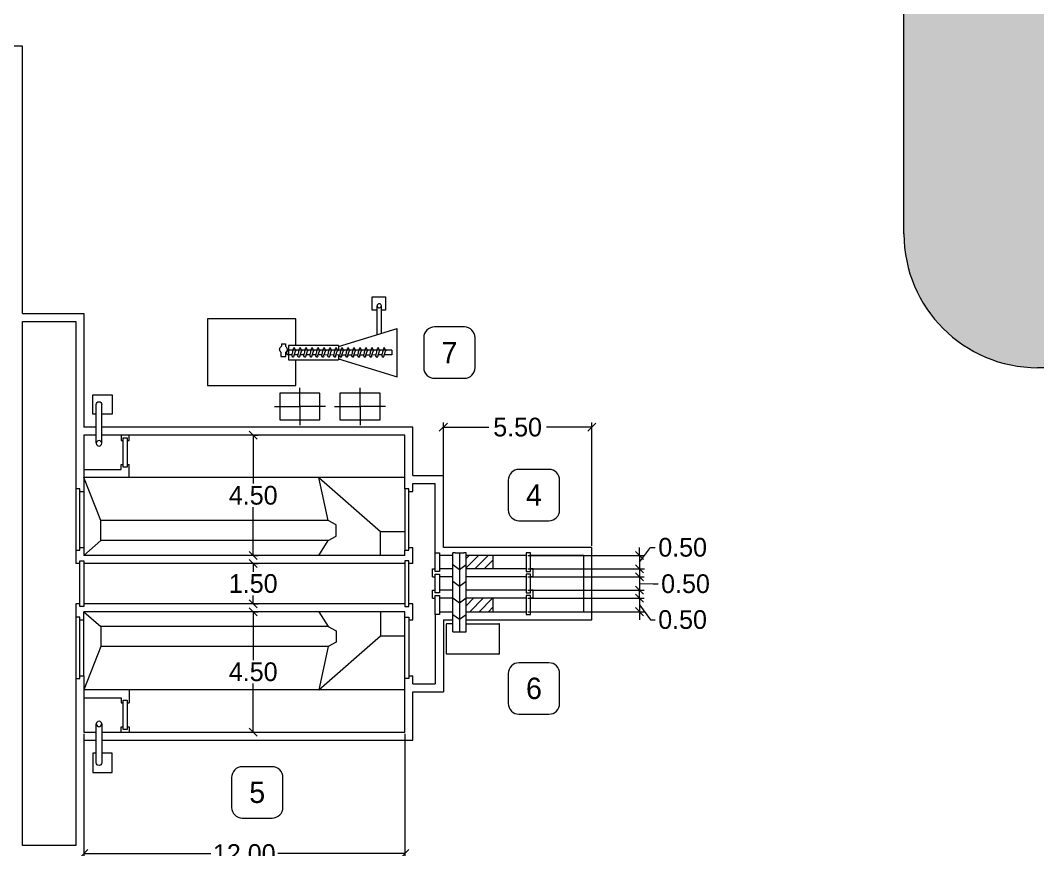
# Model space of a CAD drawing. Extents: x 1590275 to 3180776, y 5018154 to 10036737.
# Drawn here: x 1590450.39 to 1590488.43, y 5018371.96 to 5018402.97 of the extents above; entities that cross this region are included whole.
import ezdxf

# ---------------------------------------------------------------- set-up
doc = ezdxf.new("R2010")
doc.units = 0
doc.header["$LTSCALE"] = 5
doc.header["$MEASUREMENT"] = 0
for name, color, linetype, lineweight in [('Legenda', 7, 'Continuous', 15), ('Locali accessori', 7, 'Continuous', 15), ('Muratura', 7, 'Continuous', 15), ('Quote e scritte', 252, 'Continuous', 15), ('Verde', 3, 'Continuous', 15), ('Viabilità', 251, 'Continuous', 15)]:
    doc.layers.add(name, color=color, linetype=linetype, lineweight=lineweight)
doc.dimstyles.new('PICCHETTAMENTO', dxfattribs={"dimtxt": 0.7, "dimasz": 0.3, "dimexe": 0.18, "dimexo": 0.0625, "dimgap": 0.09, "dimtad": 0, "dimtih": 1, "dimtoh": 1, "dimzin": 0, "dimdsep": 46, "dimtxsty": 'Standard', "dimblk": 'OBLIQUE', "dimcen": 0.09, "dimclrd": 256, "dimclre": 256, "dimclrt": 256, "dimadec": 0, "dimazin": 0, "dimtfac": 1, "dimtofl": 0, "dimtmove": 0, "dimatfit": 0, "dimldrblk": 'OBLIQUE', "dimfxl": 1, "dimtfillclr": 256, "dimtolj": 1, "dimtzin": 0, "dimlwd": -1, "dimlwe": -1, "dimarcsym": 0})

# ---------------------------------------------------------------- blocks, each defined once
blk = doc.blocks.new('_OBLIQUE')
at = {"color": 0, "linetype": 'ByBlock'}
blk.add_line((-0.5, -0.5), (0.5, 0.5), dxfattribs=at)
blk = doc.blocks.new('*D296')
at = {"layer": 'DEFPOINTS', "color": 0, "transparency": 16777216}
for p in [(1590469.306, 5018382.96), (1590469.306, 5018382.46), (1590473.547, 5018382.46)]:
    blk.add_point(p, dxfattribs=at)
at = {"layer": 'Quote e scritte', "transparency": 16777216}
for p, q in [((1590473.547, 5018382.71), (1590473.953, 5018383.264)), ((1590473.547, 5018382.96), (1590473.547, 5018383.26)), ((1590473.953, 5018383.264), (1590474.133, 5018383.264)), ((1590469.368, 5018382.96), (1590473.727, 5018382.96)), ((1590473.547, 5018382.96), (1590473.547, 5018382.46)), ((1590469.368, 5018382.46), (1590473.727, 5018382.46)), ((1590473.547, 5018382.46), (1590473.547, 5018382.16))]:
    blk.add_line(p, q, dxfattribs=at)
at = {"layer": 'Quote e scritte', "transparency": 16777216, "xscale": 0.3, "yscale": 0.3, "zscale": 0.3}
for p, rotation in [((1590473.547, 5018382.96), 270), ((1590473.547, 5018382.46), 90)]:
    blk.add_blockref('_OBLIQUE', p, dxfattribs=dict(at, rotation=rotation))
at = {"layer": 'Quote e scritte', "transparency": 16777216, "insert": (1590475.156, 5018383.264), "char_height": 0.7, "attachment_point": 5}
blk.add_mtext('\\A1;0.50', dxfattribs=at)
blk = doc.blocks.new('*D297')
at = {"layer": 'DEFPOINTS', "color": 0, "transparency": 16777216}
for p in [(1590469.306, 5018382.16), (1590469.306, 5018381.66), (1590473.537, 5018381.66)]:
    blk.add_point(p, dxfattribs=at)
at = {"layer": 'Quote e scritte', "transparency": 16777216}
for p, q in [((1590469.368, 5018382.16), (1590473.717, 5018382.16)), ((1590473.537, 5018382.16), (1590473.537, 5018381.66)), ((1590469.368, 5018381.66), (1590473.717, 5018381.66)), ((1590473.537, 5018381.91), (1590474.059, 5018381.902)), ((1590474.059, 5018381.902), (1590474.239, 5018381.902))]:
    blk.add_line(p, q, dxfattribs=at)
at = {"layer": 'Quote e scritte', "transparency": 16777216, "xscale": 0.3, "yscale": 0.3, "zscale": 0.3}
for p, rotation in [((1590473.537, 5018382.16), 90), ((1590473.537, 5018381.66), 270)]:
    blk.add_blockref('_OBLIQUE', p, dxfattribs=dict(at, rotation=rotation))
at = {"layer": 'Quote e scritte', "transparency": 16777216, "insert": (1590475.263, 5018381.902), "char_height": 0.7, "attachment_point": 5}
blk.add_mtext('\\A1;0.50', dxfattribs=at)
blk = doc.blocks.new('*D298')
at = {"layer": 'DEFPOINTS', "color": 0, "transparency": 16777216}
for p in [(1590469.306, 5018381.36), (1590469.306, 5018380.86), (1590473.537, 5018380.86)]:
    blk.add_point(p, dxfattribs=at)
at = {"layer": 'Quote e scritte', "transparency": 16777216}
for p, q in [((1590473.537, 5018381.36), (1590473.537, 5018381.66)), ((1590469.368, 5018381.36), (1590473.717, 5018381.36)), ((1590473.537, 5018381.36), (1590473.537, 5018380.86)), ((1590473.537, 5018381.11), (1590473.95, 5018380.561)), ((1590469.368, 5018380.86), (1590473.717, 5018380.86)), ((1590473.537, 5018380.86), (1590473.537, 5018380.56)), ((1590473.95, 5018380.561), (1590474.13, 5018380.561))]:
    blk.add_line(p, q, dxfattribs=at)
at = {"layer": 'Quote e scritte', "transparency": 16777216, "xscale": 0.3, "yscale": 0.3, "zscale": 0.3}
for p, rotation in [((1590473.537, 5018381.36), 270), ((1590473.537, 5018380.86), 90)]:
    blk.add_blockref('_OBLIQUE', p, dxfattribs=dict(at, rotation=rotation))
at = {"layer": 'Quote e scritte', "transparency": 16777216, "insert": (1590475.154, 5018380.561), "char_height": 0.7, "attachment_point": 5}
blk.add_mtext('\\A1;0.50', dxfattribs=at)
blk = doc.blocks.new('*D299')
at = {"layer": 'DEFPOINTS', "color": 0, "transparency": 16777216}
for p in [(1590471.762, 5018387.759), (1590466.206, 5018383.26), (1590471.762, 5018383.26)]:
    blk.add_point(p, dxfattribs=at)
at = {"layer": 'Quote e scritte', "transparency": 16777216}
for p, q in [((1590466.206, 5018383.322), (1590466.206, 5018387.939)), ((1590466.206, 5018387.759), (1590467.902, 5018387.759)), ((1590471.762, 5018387.759), (1590470.065, 5018387.759)), ((1590471.762, 5018383.322), (1590471.762, 5018387.939))]:
    blk.add_line(p, q, dxfattribs=at)
at = {"layer": 'Quote e scritte', "transparency": 16777216, "xscale": 0.3, "yscale": 0.3, "zscale": 0.3, "rotation": 180}
blk.add_blockref('_OBLIQUE', (1590466.206, 5018387.759), dxfattribs=at)
at = {"layer": 'Quote e scritte', "transparency": 16777216, "xscale": 0.3, "yscale": 0.3, "zscale": 0.3}
blk.add_blockref('_OBLIQUE', (1590471.762, 5018387.759), dxfattribs=at)
at = {"layer": 'Quote e scritte', "transparency": 16777216, "insert": (1590468.984, 5018387.759), "char_height": 0.7, "attachment_point": 5}
blk.add_mtext('\\A1;5.50', dxfattribs=at)
blk = doc.blocks.new('*D300')
at = {"layer": 'DEFPOINTS', "color": 0, "transparency": 16777216}
for p in [(1590452.762, 5018376.359), (1590464.762, 5018376.359), (1590452.762, 5018371.81)]:
    blk.add_point(p, dxfattribs=at)
at = {"layer": 'Quote e scritte', "transparency": 16777216}
for p, q in [((1590452.762, 5018376.297), (1590452.762, 5018371.63)), ((1590464.762, 5018376.297), (1590464.762, 5018371.63)), ((1590452.762, 5018371.81), (1590457.505, 5018371.81)), ((1590464.762, 5018371.81), (1590460.018, 5018371.81))]:
    blk.add_line(p, q, dxfattribs=at)
at = {"layer": 'Quote e scritte', "transparency": 16777216, "xscale": 0.3, "yscale": 0.3, "zscale": 0.3, "rotation": 180}
blk.add_blockref('_OBLIQUE', (1590452.762, 5018371.81), dxfattribs=at)
at = {"layer": 'Quote e scritte', "transparency": 16777216, "xscale": 0.3, "yscale": 0.3, "zscale": 0.3}
blk.add_blockref('_OBLIQUE', (1590464.762, 5018371.81), dxfattribs=at)
at = {"layer": 'Quote e scritte', "transparency": 16777216, "insert": (1590458.762, 5018371.81), "char_height": 0.7, "attachment_point": 5}
blk.add_mtext('\\A1;12.00', dxfattribs=at)
blk = doc.blocks.new('*D301')
at = {"layer": 'DEFPOINTS', "color": 0, "transparency": 16777216}
for p in [(1590459.096, 5018380.859), (1590459.096, 5018380.859), (1590459.096, 5018376.359)]:
    blk.add_point(p, dxfattribs=at)
at = {"layer": 'Quote e scritte', "transparency": 16777216}
for p, q in [((1590459.096, 5018380.859), (1590459.096, 5018379.049)), ((1590459.158, 5018380.859), (1590459.276, 5018380.859)), ((1590459.096, 5018376.359), (1590459.096, 5018378.169)), ((1590459.158, 5018376.359), (1590459.276, 5018376.359))]:
    blk.add_line(p, q, dxfattribs=at)
at = {"layer": 'Quote e scritte', "transparency": 16777216, "xscale": 0.3, "yscale": 0.3, "zscale": 0.3}
for p, rotation in [((1590459.096, 5018380.859), 90), ((1590459.096, 5018376.359), 270)]:
    blk.add_blockref('_OBLIQUE', p, dxfattribs=dict(at, rotation=rotation))
at = {"layer": 'Quote e scritte', "transparency": 16777216, "insert": (1590459.096, 5018378.609), "char_height": 0.7, "attachment_point": 5}
blk.add_mtext('\\A1;4.50', dxfattribs=at)
blk = doc.blocks.new('*D302')
at = {"layer": 'DEFPOINTS', "color": 0, "transparency": 16777216}
for p in [(1590459.096, 5018387.459), (1590459.096, 5018387.459), (1590459.096, 5018382.959)]:
    blk.add_point(p, dxfattribs=at)
at = {"layer": 'Quote e scritte', "transparency": 16777216}
for p, q in [((1590459.096, 5018387.459), (1590459.096, 5018385.649)), ((1590459.158, 5018387.459), (1590459.276, 5018387.459)), ((1590459.096, 5018382.959), (1590459.096, 5018384.769)), ((1590459.158, 5018382.959), (1590459.276, 5018382.959))]:
    blk.add_line(p, q, dxfattribs=at)
at = {"layer": 'Quote e scritte', "transparency": 16777216, "xscale": 0.3, "yscale": 0.3, "zscale": 0.3}
for p, rotation in [((1590459.096, 5018387.459), 90), ((1590459.096, 5018382.959), 270)]:
    blk.add_blockref('_OBLIQUE', p, dxfattribs=dict(at, rotation=rotation))
at = {"layer": 'Quote e scritte', "transparency": 16777216, "insert": (1590459.096, 5018385.209), "char_height": 0.7, "attachment_point": 5}
blk.add_mtext('\\A1;4.50', dxfattribs=at)
blk = doc.blocks.new('*D303')
at = {"layer": 'DEFPOINTS', "color": 0, "transparency": 16777216}
for p in [(1590459.096, 5018382.659), (1590459.096, 5018381.159), (1590459.096, 5018381.159)]:
    blk.add_point(p, dxfattribs=at)
at = {"layer": 'Quote e scritte', "transparency": 16777216}
for p, q in [((1590459.096, 5018382.659), (1590459.096, 5018382.349)), ((1590459.158, 5018382.659), (1590459.276, 5018382.659)), ((1590459.096, 5018381.159), (1590459.096, 5018381.469)), ((1590459.158, 5018381.159), (1590459.276, 5018381.159))]:
    blk.add_line(p, q, dxfattribs=at)
at = {"layer": 'Quote e scritte', "transparency": 16777216, "xscale": 0.3, "yscale": 0.3, "zscale": 0.3}
for p, rotation in [((1590459.096, 5018382.659), 90), ((1590459.096, 5018381.159), 270)]:
    blk.add_blockref('_OBLIQUE', p, dxfattribs=dict(at, rotation=rotation))
at = {"layer": 'Quote e scritte', "transparency": 16777216, "insert": (1590459.096, 5018381.909), "char_height": 0.7, "attachment_point": 5}
blk.add_mtext('\\A1;1.50', dxfattribs=at)

msp = doc.modelspace()

# ---------------------------------------------------------------- hatches: boundary and pattern name
at = {"layer": 'Muratura', "transparency": 33554559}
h = msp.add_hatch(dxfattribs=at)
h.set_pattern_fill('ANSI31', color=256, scale=2)
h.set_pattern_definition([(45, (0, 0), (-0.176776695297, 0.176776695297), [])])
h.paths.add_polyline_path([(1590468.062, 5018381.36), (1590467.062, 5018381.36), (1590467.062, 5018380.86), (1590468.062, 5018380.86)])
h.paths.add_polyline_path([(1590468.062, 5018382.96), (1590467.062, 5018382.96), (1590467.062, 5018382.46), (1590468.062, 5018382.46)])
at = {"layer": 'Verde', "transparency": 33554457}
h = msp.add_hatch(color=256, dxfattribs=at)
h.dxf.hatch_style = 1
h.paths.add_polyline_path([(1590297.273, 5018441.256), (1590281.745, 5018261.51), (1590279.553, 5018261.699), (1590279.357, 5018259.429), (1590318.186, 5018269.016), (1590315.616, 5018269.016, -0.414214), (1590315.116, 5018269.516), (1590315.116, 5018304.661, 0.414214), (1590314.616, 5018305.161), (1590311.616, 5018305.161, -0.414214), (1590311.116, 5018305.661), (1590311.116, 5018325.661, -0.414214), (1590311.616, 5018326.161), (1590312.616, 5018326.161, 0.414214), (1590313.116, 5018326.661), (1590313.116, 5018344.461, -0.414214), (1590313.616, 5018344.961), (1590329.678, 5018344.961, 0.414214), (1590330.178, 5018345.461), (1590330.178, 5018368.58, 0.479067), (1590329.532, 5018368.895, -2.408224), (1590332.348, 5018392.112, 0.342072), (1590332.917, 5018391.995), (1590337.272, 5018393.905, 0.401005), (1590337.536, 5018394.548, -2.497845), (1590358.234, 5018385.017, 0.320636), (1590357.896, 5018384.543), (1590357.899, 5018379.227, 0.264093), (1590358.151, 5018378.877, -0.226909), (1590368.368, 5018368.954, 0.405879), (1590368.992, 5018368.667), (1590374.529, 5018370.534, 0.321887), (1590374.838, 5018370.997), (1590374.838, 5018394.31, -0.414214), (1590375.338, 5018394.81), (1590382.362, 5018394.81, 0.414214), (1590382.862, 5018395.31), (1590382.862, 5018403.51, -0.414214), (1590383.362, 5018404.01), (1590431.914, 5018404.01, 0.414214), (1590432.414, 5018404.51), (1590432.414, 5018406.656), (1590432.414, 5018414.456), (1590459.514, 5018414.456), (1590478.433, 5018414.456, -0.414214), (1590483.433, 5018409.456), (1590483.433, 5018394.985, 0.414214), (1590488.433, 5018389.985), (1590556.42, 5018389.985, -0.414214), (1590561.42, 5018384.985), (1590561.42, 5018379.985), (1590561.42, 5018376.235), (1590561.42, 5018338.742, 0.414214), (1590566.42, 5018333.742), (1590581.039, 5018333.742), (1590585.866, 5018401.386), (1590588.061, 5018401.229), (1590588.709, 5018410.322), (1590585.307, 5018410.709), (1590585.059, 5018408.523)])
h.paths.add_polyline_path([(1590445.004, 5018416.976, -0.414214), (1590445.404, 5018417.376), (1590446.524, 5018417.376, -0.414214), (1590446.924, 5018416.976), (1590446.924, 5018415.856, -0.414214), (1590446.524, 5018415.456), (1590445.404, 5018415.456, -0.414214), (1590445.004, 5018415.856)], flags=16)
h.paths.add_polyline_path([(1590335.651, 5018395.312), (1590335.651, 5018394.192, -0.414214), (1590335.251, 5018393.792), (1590334.131, 5018393.792, -0.414214), (1590333.731, 5018394.192), (1590333.731, 5018395.312, -0.414214), (1590334.131, 5018395.712), (1590335.251, 5018395.712, -0.414214)], flags=16)
h.paths.add_polyline_path([(1590301.864, 5018382.47), (1590301.864, 5018381.35, -0.414214), (1590301.464, 5018380.95), (1590300.344, 5018380.95, -0.414214), (1590299.944, 5018381.35), (1590299.944, 5018382.47, -0.414214), (1590300.344, 5018382.87), (1590301.464, 5018382.87, -0.414214)], flags=16)
h.paths.add_polyline_path([(1590312.116, 5018341.871), (1590312.116, 5018340.751, -0.414214), (1590311.716, 5018340.351), (1590310.596, 5018340.351, -0.414214), (1590310.196, 5018340.751), (1590310.196, 5018341.871, -0.414214), (1590310.596, 5018342.271), (1590311.716, 5018342.271, -0.414214)], flags=16)
h.paths.add_polyline_path([(1590312.076, 5018332.401), (1590312.076, 5018331.281, -0.414214), (1590311.676, 5018330.881), (1590310.556, 5018330.881, -0.414214), (1590310.156, 5018331.281), (1590310.156, 5018332.401, -0.414214), (1590310.556, 5018332.801), (1590311.676, 5018332.801, -0.414214)], flags=16)
h.paths.add_polyline_path([(1590313.716, 5018284.776, -0.414214), (1590314.116, 5018284.376), (1590314.116, 5018283.256, -0.414214), (1590313.716, 5018282.856), (1590312.596, 5018282.856, -0.414214), (1590312.196, 5018283.256), (1590312.196, 5018284.376, -0.414214), (1590312.596, 5018284.776)], flags=16)
h.paths.add_polyline_path([(1590305.949, 5018340.786), (1590308.283, 5018340.786), (1590308.283, 5018341.836), (1590305.949, 5018341.836)], flags=24)
h.paths.add_polyline_path([(1590305.716, 5018331.386), (1590308.516, 5018331.386), (1590308.516, 5018332.436), (1590305.716, 5018332.436)], flags=24)
h.paths.add_polyline_path([(1590305.833, 5018312.636), (1590308.399, 5018312.636), (1590308.399, 5018313.686), (1590305.833, 5018313.686)], flags=24)
h.paths.add_polyline_path([(1590564.448, 5018380.071), (1590566.781, 5018380.071), (1590566.781, 5018381.121), (1590564.448, 5018381.121)], flags=24)
h.paths.add_polyline_path([(1590564.409, 5018377.59), (1590566.743, 5018377.59), (1590566.743, 5018378.64), (1590564.409, 5018378.64)], flags=24)
h.paths.add_polyline_path([(1590564.437, 5018375.278), (1590566.771, 5018375.278), (1590566.771, 5018376.328), (1590564.437, 5018376.328)], flags=24)
h.paths.add_polyline_path([(1590306.008, 5018297.091), (1590308.224, 5018297.091), (1590308.224, 5018298.141), (1590306.008, 5018298.141)], flags=24)
h.paths.add_polyline_path([(1590305.658, 5018283.291), (1590308.574, 5018283.291), (1590308.574, 5018284.341), (1590305.658, 5018284.341)], flags=24)
h.paths.add_polyline_path([(1590312.424, 5018283.215), (1590313.89, 5018283.218), (1590313.888, 5018284.418), (1590312.422, 5018284.415)], flags=8)
h.paths.add_polyline_path([(1590310.424, 5018331.24), (1590311.89, 5018331.242), (1590311.888, 5018332.442), (1590310.422, 5018332.44)], flags=8)
h.paths.add_polyline_path([(1590310.424, 5018340.71), (1590311.89, 5018340.713), (1590311.888, 5018341.913), (1590310.422, 5018341.91)], flags=8)
h.paths.add_polyline_path([(1590333.959, 5018394.151), (1590335.425, 5018394.153), (1590335.423, 5018395.353), (1590333.956, 5018395.351)], flags=8)
h.paths.add_polyline_path([(1590300.305, 5018381.309), (1590301.505, 5018381.311), (1590301.503, 5018382.511), (1590300.303, 5018382.509)], flags=8)
h.paths.add_polyline_path([(1590445.298, 5018415.815), (1590446.632, 5018415.817), (1590446.63, 5018417.017), (1590445.296, 5018417.015)], flags=8)

# ---------------------------------------------------------------- linework, layer by layer
at = {"layer": 'Legenda'}
for points in [[(1590465.874, 5018389.587), (1590466.994, 5018389.587, 0.414214), (1590467.394, 5018389.987), (1590467.394, 5018391.107, 0.414214), (1590466.994, 5018391.507), (1590465.874, 5018391.507, 0.414214), (1590465.474, 5018391.107), (1590465.474, 5018389.987, 0.414214)], [(1590469.035, 5018384.26), (1590470.155, 5018384.26, 0.414214), (1590470.555, 5018384.66), (1590470.555, 5018385.78, 0.414214), (1590470.155, 5018386.18), (1590469.035, 5018386.18, 0.414214), (1590468.635, 5018385.78), (1590468.635, 5018384.66, 0.414214)], [(1590469.035, 5018377.027), (1590470.155, 5018377.027, 0.414214), (1590470.555, 5018377.427), (1590470.555, 5018378.547, 0.414214), (1590470.155, 5018378.947), (1590469.035, 5018378.947, 0.414214), (1590468.635, 5018378.547), (1590468.635, 5018377.427, 0.414214)], [(1590458.686, 5018373.14), (1590459.806, 5018373.14, 0.414214), (1590460.206, 5018373.54), (1590460.206, 5018374.66, 0.414214), (1590459.806, 5018375.06), (1590458.686, 5018375.06, 0.414214), (1590458.286, 5018374.66), (1590458.286, 5018373.54, 0.414214)]]:
    msp.add_lwpolyline(points, format="xyb", close=True, dxfattribs=at)
at = {"layer": 'Locali accessori', "ltscale": 0.0003}
for p, q in [((1590463.727, 5018391.223), (1590463.727, 5018392.297)), ((1590463.888, 5018391.273), (1590463.888, 5018392.297)), ((1590462.287, 5018390.783), (1590464.474, 5018391.452)), ((1590464.474, 5018389.641), (1590464.474, 5018391.452)), ((1590460.148, 5018390.871), (1590460.148, 5018390.791)), ((1590460.157, 5018390.88), (1590460.292, 5018390.88)), ((1590460.3, 5018390.871), (1590460.3, 5018390.791)), ((1590460.416, 5018390.816), (1590460.416, 5018390.277)), ((1590462.287, 5018390.816), (1590460.416, 5018390.816)), ((1590462.287, 5018390.816), (1590462.287, 5018390.638)), ((1590460.133, 5018390.567), (1590460.133, 5018390.402)), ((1590460.133, 5018390.402), (1590460.316, 5018390.402)), ((1590460.316, 5018390.402), (1590460.316, 5018390.567)), ((1590460.356, 5018390.503), (1590460.316, 5018390.503)), ((1590460.331, 5018390.503), (1590460.356, 5018390.503)), ((1590460.338, 5018390.591), (1590460.356, 5018390.591)), ((1590460.356, 5018390.591), (1590460.416, 5018390.64)), ((1590460.356, 5018390.503), (1590460.356, 5018390.591)), ((1590460.356, 5018390.503), (1590460.416, 5018390.46)), ((1590464.28, 5018390.637), (1590460.416, 5018390.64)), ((1590460.536, 5018390.46), (1590460.416, 5018390.46)), ((1590460.61, 5018390.416), (1590460.672, 5018390.599)), ((1590460.76, 5018390.461), (1590460.625, 5018390.46)), ((1590460.834, 5018390.415), (1590460.897, 5018390.599)), ((1590460.984, 5018390.46), (1590460.849, 5018390.46)), ((1590461.058, 5018390.415), (1590461.121, 5018390.599)), ((1590461.208, 5018390.46), (1590461.073, 5018390.46)), ((1590461.282, 5018390.415), (1590461.345, 5018390.599)), ((1590461.432, 5018390.46), (1590461.297, 5018390.46)), ((1590461.506, 5018390.415), (1590461.569, 5018390.599)), ((1590461.657, 5018390.46), (1590461.522, 5018390.46)), ((1590461.73, 5018390.415), (1590461.793, 5018390.599)), ((1590461.881, 5018390.46), (1590461.746, 5018390.459)), ((1590461.955, 5018390.415), (1590462.017, 5018390.598)), ((1590462.105, 5018390.46), (1590461.97, 5018390.459)), ((1590462.179, 5018390.414), (1590462.241, 5018390.598)), ((1590462.329, 5018390.46), (1590462.194, 5018390.459)), ((1590462.287, 5018390.459), (1590462.287, 5018390.277)), ((1590462.403, 5018390.414), (1590462.466, 5018390.598)), ((1590462.553, 5018390.459), (1590462.418, 5018390.459)), ((1590462.627, 5018390.414), (1590462.69, 5018390.598)), ((1590462.777, 5018390.459), (1590462.642, 5018390.459)), ((1590462.851, 5018390.414), (1590462.914, 5018390.598)), ((1590463.002, 5018390.459), (1590462.866, 5018390.459)), ((1590463.075, 5018390.414), (1590463.138, 5018390.598)), ((1590463.226, 5018390.459), (1590463.091, 5018390.459)), ((1590463.3, 5018390.414), (1590463.362, 5018390.598)), ((1590463.45, 5018390.459), (1590463.315, 5018390.459)), ((1590463.524, 5018390.414), (1590463.587, 5018390.597)), ((1590463.677, 5018390.46), (1590463.54, 5018390.459)), ((1590463.751, 5018390.413), (1590463.814, 5018390.597)), ((1590463.904, 5018390.46), (1590463.766, 5018390.46)), ((1590463.904, 5018390.46), (1590463.904, 5018390.46)), ((1590463.978, 5018390.414), (1590464.041, 5018390.598)), ((1590464.28, 5018390.46), (1590463.993, 5018390.46)), ((1590460.416, 5018390.277), (1590462.287, 5018390.277)), ((1590462.287, 5018390.31), (1590464.474, 5018389.642)), ((1590462.369, 5018390.287), (1590462.363, 5018390.287)), ((1590460.843, 5018388.536), (1590460.843, 5018389.236)), ((1590463.091, 5018388.53), (1590463.091, 5018389.23))]:
    msp.add_line(p, q, dxfattribs=at)
at = {"layer": 'Locali accessori'}
msp.add_line((1590464.28, 5018390.637), (1590464.28, 5018390.46), dxfattribs=at)
at = {"layer": 'Locali accessori', "linetype": 'Continuous'}
for p, q in [((1590459.893, 5018388.536), (1590460.843, 5018388.536)), ((1590461.793, 5018388.536), (1590460.843, 5018388.536)), ((1590460.843, 5018388.536), (1590460.843, 5018387.836)), ((1590462.141, 5018388.53), (1590463.091, 5018388.53)), ((1590464.041, 5018388.53), (1590463.091, 5018388.53)), ((1590463.091, 5018388.53), (1590463.091, 5018387.83))]:
    msp.add_line(p, q, dxfattribs=at)
at = {"layer": 'Locali accessori', "ltscale": 0.0003, "flags": 128}
msp.add_lwpolyline([(1590463.727, 5018392.14), (1590463.542, 5018392.14), (1590463.542, 5018392.64), (1590464.042, 5018392.64), (1590464.042, 5018392.14), (1590463.888, 5018392.14)], dxfattribs=at)
at = {"layer": 'Locali accessori', "linetype": 'Continuous'}
for points in [[(1590460.093, 5018389.036), (1590460.093, 5018388.036), (1590461.593, 5018388.036), (1590461.593, 5018389.036)], [(1590462.341, 5018389.03), (1590462.341, 5018388.03), (1590463.841, 5018388.03), (1590463.841, 5018389.03)]]:
    msp.add_lwpolyline(points, close=True, dxfattribs=at)
at = {"layer": 'Locali accessori', "ltscale": 0.0003}
for centre, start, end in [((1590463.807, 5018392.297), 0, 180), ((1590463.807, 5018392.305), 185.8073, 0)]:
    msp.add_arc(centre, 0.0804, start, end, dxfattribs=at)
at = {"layer": 'Locali accessori', "ltscale": 0.0003, "extrusion": (0, 0, -1)}
for centre, radius, start, end in [((-1590460.224, 5018390.673), 0.14, 310.5854, 57.23), ((-1590460.157, 5018390.871), 0.00844, 359.97, 89.97), ((-1590460.292, 5018390.871), 0.00844, 89.97, 179.97), ((-1590460.224, 5018390.673), 0.14, 122.7095, 229.357)]:
    msp.add_arc(centre, radius, start, end, dxfattribs=at)
for centre, major_axis, start_param, end_param in [((1590459.923, 5018390.775), (-0.001, -0.874), -7.559945, -7.485701), ((1590460.725, 5018390.539), (0, -0.264), 0.976508, 1.267994), ((1590460.584, 5018390.409), (0, -0.0357), 0.248807, 1.059288), ((1590460.579, 5018390.399), (0, -0.0251), -0.734308, 0.074732), ((1590460.528, 5018390.464), (0, -0.119), -1.152501, -0.791688), ((1590460.147, 5018390.775), (-0.001, -0.874), -7.559945, -7.486353), ((1590460.949, 5018390.539), (0, -0.264), 0.976508, 1.270115), ((1590460.808, 5018390.408), (0, -0.0357), 0.248807, 1.059288), ((1590460.803, 5018390.399), (0, -0.0251), -0.734308, 0.074732), ((1590460.752, 5018390.464), (0, -0.119), -1.152501, -0.791688), ((1590460.372, 5018390.775), (-0.001, -0.874), -7.559945, -7.486353), ((1590461.173, 5018390.539), (0, -0.264), 0.976508, 1.270115), ((1590461.033, 5018390.408), (0, -0.0357), 0.248807, 1.059288), ((1590461.027, 5018390.399), (0, -0.0251), -0.734308, 0.074732), ((1590460.977, 5018390.464), (0, -0.119), -1.152501, -0.791688), ((1590460.596, 5018390.775), (-0.001, -0.874), -7.559945, -7.486353), ((1590461.398, 5018390.538), (0, -0.264), 0.976508, 1.270115), ((1590461.257, 5018390.408), (0, -0.0357), 0.248807, 1.059288), ((1590461.251, 5018390.399), (0, -0.0251), -0.734308, 0.074732), ((1590461.201, 5018390.463), (0, -0.119), -1.152501, -0.791688), ((1590460.82, 5018390.775), (-0.001, -0.874), -7.559945, -7.486353), ((1590461.622, 5018390.538), (0, -0.264), 0.976508, 1.270115), ((1590461.481, 5018390.408), (0, -0.0357), 0.248807, 1.059288), ((1590461.476, 5018390.398), (0, -0.0251), -0.734308, 0.074732), ((1590461.425, 5018390.463), (0, -0.119), -1.152501, -0.791688), ((1590461.044, 5018390.774), (-0.001, -0.874), -7.559945, -7.486353), ((1590461.846, 5018390.538), (0, -0.264), 0.976508, 1.270115), ((1590461.705, 5018390.408), (0, -0.0357), 0.248807, 1.059288), ((1590461.7, 5018390.398), (0, -0.0251), -0.734308, 0.074732), ((1590461.649, 5018390.463), (0, -0.119), -1.152501, -0.791688), ((1590461.268, 5018390.774), (-0.001, -0.874), -7.559945, -7.486353), ((1590462.07, 5018390.538), (0, -0.264), 0.976508, 1.270115), ((1590461.929, 5018390.408), (0, -0.0357), 0.248807, 1.059288), ((1590461.924, 5018390.398), (0, -0.0251), -0.734308, 0.074732), ((1590461.873, 5018390.463), (0, -0.119), -1.152501, -0.791688), ((1590461.492, 5018390.774), (-0.001, -0.874), -7.559945, -7.486353), ((1590462.294, 5018390.538), (0, -0.264), 0.976508, 1.270115), ((1590462.153, 5018390.407), (0, -0.0357), 0.248807, 1.059288), ((1590462.148, 5018390.398), (0, -0.0251), -0.734308, 0.074732), ((1590462.097, 5018390.463), (0, -0.119), -1.152501, -0.791688), ((1590461.716, 5018390.774), (-0.001, -0.874), -7.559945, -7.486353), ((1590462.518, 5018390.538), (0, -0.264), 0.976508, 1.270115), ((1590462.377, 5018390.407), (0, -0.0357), 0.248807, 1.059288), ((1590462.372, 5018390.398), (0, -0.0251), -0.734308, 0.074732), ((1590462.322, 5018390.463), (0, -0.119), -1.152501, -0.791688), ((1590461.941, 5018390.774), (-0.001, -0.874), -7.559945, -7.486353), ((1590462.743, 5018390.538), (0, -0.264), 0.976508, 1.270115), ((1590462.602, 5018390.407), (0, -0.0357), 0.248807, 1.059288), ((1590462.596, 5018390.398), (0, -0.0251), -0.734308, 0.074732), ((1590462.546, 5018390.462), (0, -0.119), -1.152501, -0.791688), ((1590462.165, 5018390.774), (-0.001, -0.874), -7.559945, -7.486353), ((1590462.967, 5018390.537), (0, -0.264), 0.976508, 1.270115), ((1590462.826, 5018390.407), (0, -0.0357), 0.248807, 1.059288), ((1590462.821, 5018390.397), (0, -0.0251), -0.734308, 0.074732), ((1590462.77, 5018390.462), (0, -0.119), -1.152501, -0.791688), ((1590462.389, 5018390.774), (-0.001, -0.874), -7.559945, -7.486353), ((1590463.191, 5018390.537), (0, -0.264), 0.976508, 1.270115), ((1590463.05, 5018390.407), (0, -0.0357), 0.248807, 1.059288), ((1590463.045, 5018390.397), (0, -0.0251), -0.734308, 0.074732), ((1590462.994, 5018390.462), (0, -0.119), -1.152501, -0.791688), ((1590462.613, 5018390.773), (-0.001, -0.874), -7.559945, -7.486353), ((1590463.415, 5018390.537), (0, -0.264), 0.976508, 1.270115), ((1590463.274, 5018390.407), (0, -0.0357), 0.248807, 1.059288), ((1590463.269, 5018390.397), (0, -0.0251), -0.734308, 0.074732), ((1590463.218, 5018390.462), (0, -0.119), -1.152501, -0.791688), ((1590462.838, 5018390.773), (-0.001, -0.874), -7.559945, -7.486908), ((1590463.64, 5018390.537), (0, -0.264), 0.976508, 1.271903), ((1590463.499, 5018390.407), (0, -0.0357), 0.248807, 1.059288), ((1590463.493, 5018390.397), (0, -0.0251), -0.734308, 0.074732), ((1590463.443, 5018390.462), (0, -0.119), -1.152501, -0.791688), ((1590463.065, 5018390.773), (-0.001, -0.874), -7.559945, -7.487533), ((1590463.866, 5018390.537), (0, -0.264), 0.976508, 1.273908), ((1590463.726, 5018390.406), (0, -0.0357), 0.248807, 1.059288), ((1590463.72, 5018390.397), (0, -0.0251), -0.734308, 0.074732), ((1590463.67, 5018390.462), (0, -0.119), -1.152501, -0.791688), ((1590463.291, 5018390.773), (-0.001, -0.874), -7.559945, -7.487533), ((1590464.093, 5018390.537), (0, -0.264), 0.976508, 1.273908), ((1590463.952, 5018390.407), (0, -0.0357), 0.248807, 1.059288), ((1590463.947, 5018390.397), (0, -0.0251), -0.734308, 0.074732), ((1590463.896, 5018390.462), (0, -0.119), -1.152501, -0.791688)]:
    msp.add_ellipse(centre, major_axis=major_axis, ratio=0.75, start_param=start_param, end_param=end_param, dxfattribs=at)
at = {"layer": 'Locali accessori', "ltscale": 0.0003}
for centre, major_axis, ratio, start_param, end_param in [((1590461.577, 5018390.131), (0.001, 1.424), 0.75, 1.170957, 1.293676), ((1590460.686, 5018390.631), (0, 0.136), 0.75, 0.795567, 1.149492), ((1590460.625, 5018390.709), (0, 0.023), 0.75, -0.069494, 0.728399), ((1590460.621, 5018390.699), (0, 0.0328), 0.75, -0.913257, -0.232513), ((1590460.552, 5018390.625), (0, 0.152), 0.75, -1.125882, -0.893509), ((1590458.356, 5018389.309), (0.002, 3.361), 0.75, -7.446537, -7.430249), ((1590460.746, 5018390.535), (0, 0.117), 0.75, 0.577044, 0.986541), ((1590460.715, 5018390.597), (0, 0.0425), 0.75, 0.032554, 0.569371), ((1590461.802, 5018390.131), (0.001, 1.424), 0.75, 1.170957, 1.293676), ((1590460.911, 5018390.631), (0, 0.136), 0.75, 0.795567, 1.149492), ((1590460.849, 5018390.708), (0, 0.023), 0.75, -0.069494, 0.728399), ((1590460.845, 5018390.699), (0, 0.0328), 0.75, -0.913257, -0.232513), ((1590460.776, 5018390.624), (0, 0.152), 0.75, -1.125882, -0.893509), ((1590458.58, 5018389.309), (0.002, 3.361), 0.75, -7.446537, -7.430249), ((1590460.97, 5018390.535), (0, 0.117), 0.75, 0.577044, 0.986541), ((1590460.939, 5018390.597), (0, 0.0425), 0.75, 0.032554, 0.569371), ((1590462.026, 5018390.131), (0.001, 1.424), 0.75, 1.170957, 1.293676), ((1590461.135, 5018390.63), (0, 0.136), 0.75, 0.795567, 1.149492), ((1590461.074, 5018390.708), (0, 0.023), 0.75, -0.069494, 0.728399), ((1590461.069, 5018390.699), (0, 0.0328), 0.75, -0.913257, -0.232513), ((1590461, 5018390.624), (0, 0.152), 0.75, -1.125882, -0.893509), ((1590458.804, 5018389.309), (0.002, 3.361), 0.75, -7.446537, -7.430249), ((1590461.194, 5018390.534), (0, 0.117), 0.75, 0.577044, 0.986541), ((1590461.163, 5018390.597), (0, 0.0425), 0.75, 0.032554, 0.569371), ((1590462.25, 5018390.131), (0.001, 1.424), 0.75, 1.170957, 1.293676), ((1590461.359, 5018390.63), (0, 0.136), 0.75, 0.795567, 1.149492), ((1590461.298, 5018390.708), (0, 0.023), 0.75, -0.069494, 0.728399), ((1590461.293, 5018390.699), (0, 0.0328), 0.75, -0.913257, -0.232513), ((1590461.224, 5018390.624), (0, 0.152), 0.75, -1.125882, -0.893509), ((1590459.028, 5018389.309), (0.002, 3.361), 0.75, -7.446537, -7.430249), ((1590461.418, 5018390.534), (0, 0.117), 0.75, 0.577044, 0.986541), ((1590461.387, 5018390.597), (0, 0.0425), 0.75, 0.032554, 0.569371), ((1590462.474, 5018390.131), (0.001, 1.424), 0.75, 1.170957, 1.293676), ((1590461.583, 5018390.63), (0, 0.136), 0.75, 0.795567, 1.149492), ((1590461.522, 5018390.708), (0, 0.023), 0.75, -0.069494, 0.728399), ((1590461.518, 5018390.699), (0, 0.0328), 0.75, -0.913257, -0.232513), ((1590461.449, 5018390.624), (0, 0.152), 0.75, -1.125882, -0.893509), ((1590459.252, 5018389.309), (0.002, 3.361), 0.75, -7.446537, -7.430249), ((1590461.642, 5018390.534), (0, 0.117), 0.75, 0.577044, 0.986541), ((1590461.611, 5018390.596), (0, 0.0425), 0.75, 0.032554, 0.569371), ((1590462.698, 5018390.13), (0.001, 1.424), 0.75, 1.170957, 1.293676), ((1590461.807, 5018390.63), (0, 0.136), 0.75, 0.795567, 1.149492), ((1590461.746, 5018390.708), (0, 0.023), 0.75, -0.069494, 0.728399), ((1590461.742, 5018390.699), (0, 0.0328), 0.75, -0.913257, -0.232513), ((1590461.673, 5018390.624), (0, 0.152), 0.75, -1.125882, -0.893509), ((1590459.477, 5018389.309), (0.002, 3.361), 0.75, -7.446537, -7.430249), ((1590461.866, 5018390.534), (0, 0.117), 0.75, 0.577044, 0.986541), ((1590461.836, 5018390.596), (0, 0.0425), 0.75, 0.032554, 0.569371), ((1590462.922, 5018390.13), (0.001, 1.424), 0.75, 1.170957, 1.293676), ((1590462.031, 5018390.63), (0, 0.136), 0.75, 0.795567, 1.149492), ((1590461.97, 5018390.708), (0, 0.023), 0.75, -0.069494, 0.728399), ((1590461.966, 5018390.698), (0, 0.0328), 0.75, -0.913257, -0.232513), ((1590461.897, 5018390.624), (0, 0.152), 0.75, -1.125882, -0.893509), ((1590459.701, 5018389.308), (0.002, 3.361), 0.75, -7.446537, -7.430249), ((1590462.09, 5018390.534), (0, 0.117), 0.75, 0.577044, 0.986541), ((1590462.06, 5018390.596), (0, 0.0425), 0.75, 0.032554, 0.569371), ((1590463.146, 5018390.13), (0.001, 1.424), 0.75, 1.170957, 1.293676), ((1590462.256, 5018390.63), (0, 0.136), 0.75, 0.795567, 1.149492), ((1590462.194, 5018390.708), (0, 0.023), 0.75, -0.069494, 0.728399), ((1590462.19, 5018390.698), (0, 0.0328), 0.75, -0.913257, -0.232513), ((1590462.121, 5018390.623), (0, 0.152), 0.75, -1.125882, -0.893509), ((1590459.925, 5018389.308), (0.002, 3.361), 0.75, -7.446537, -7.430249), ((1590462.315, 5018390.534), (0, 0.117), 0.75, 0.577044, 0.986541), ((1590462.284, 5018390.596), (0, 0.0425), 0.75, 0.032554, 0.569371), ((1590463.371, 5018390.13), (0.001, 1.424), 0.75, 1.170957, 1.293676), ((1590462.48, 5018390.63), (0, 0.136), 0.75, 0.795567, 1.149492), ((1590462.419, 5018390.707), (0, 0.023), 0.75, -0.069494, 0.728399), ((1590462.414, 5018390.698), (0, 0.0328), 0.75, -0.913257, -0.232513), ((1590462.345, 5018390.623), (0, 0.152), 0.75, -1.125882, -0.893509), ((1590460.149, 5018389.308), (0.002, 3.361), 0.75, -7.446537, -7.430249), ((1590462.539, 5018390.534), (0, 0.117), 0.75, 0.577044, 0.986541), ((1590462.508, 5018390.596), (0, 0.0425), 0.75, 0.032554, 0.569371), ((1590463.595, 5018390.13), (0.001, 1.424), 0.75, 1.170957, 1.293676), ((1590462.704, 5018390.629), (0, 0.136), 0.75, 0.795567, 1.149492), ((1590462.643, 5018390.707), (0, 0.023), 0.75, -0.069494, 0.728399), ((1590462.638, 5018390.698), (0, 0.0328), 0.75, -0.913257, -0.232513), ((1590462.569, 5018390.623), (0, 0.152), 0.75, -1.125882, -0.893509), ((1590460.373, 5018389.308), (0.002, 3.361), 0.75, -7.446537, -7.430249), ((1590462.763, 5018390.533), (0, 0.117), 0.75, 0.577044, 0.986541), ((1590462.732, 5018390.596), (0, 0.0425), 0.75, 0.032554, 0.569371), ((1590463.819, 5018390.13), (0.001, 1.424), 0.75, 1.170957, 1.293676), ((1590462.928, 5018390.629), (0, 0.136), 0.75, 0.795567, 1.149492), ((1590462.867, 5018390.707), (0, 0.023), 0.75, -0.069494, 0.728399), ((1590462.863, 5018390.698), (0, 0.0328), 0.75, -0.913257, -0.232513), ((1590462.793, 5018390.623), (0, 0.152), 0.75, -1.125882, -0.893509), ((1590460.597, 5018389.308), (0.002, 3.361), 0.75, -7.446537, -7.430249), ((1590462.987, 5018390.533), (0, 0.117), 0.75, 0.577044, 0.986541), ((1590462.956, 5018390.596), (0, 0.0425), 0.75, 0.032554, 0.569371), ((1590464.043, 5018390.129), (0.001, 1.424), 0.75, 1.170957, 1.293676), ((1590463.152, 5018390.629), (0, 0.136), 0.75, 0.795567, 1.149492), ((1590463.091, 5018390.707), (0, 0.023), 0.75, -0.069494, 0.728399), ((1590463.087, 5018390.698), (0, 0.0328), 0.75, -0.913257, -0.232513), ((1590463.018, 5018390.623), (0, 0.152), 0.75, -1.125882, -0.893509), ((1590460.822, 5018389.308), (0.002, 3.361), 0.75, -7.446537, -7.430249), ((1590463.211, 5018390.533), (0, 0.117), 0.75, 0.577044, 0.986541), ((1590463.181, 5018390.595), (0, 0.0425), 0.75, 0.032554, 0.569371), ((1590464.267, 5018390.129), (0.001, 1.424), 0.75, 1.170957, 1.293676), ((1590463.376, 5018390.629), (0, 0.136), 0.75, 0.795567, 1.149492), ((1590463.315, 5018390.707), (0, 0.023), 0.75, -0.069494, 0.728399), ((1590463.311, 5018390.698), (0, 0.0328), 0.75, -0.913257, -0.232513), ((1590463.242, 5018390.623), (0, 0.152), 0.75, -1.125882, -0.893509), ((1590461.046, 5018389.308), (0.002, 3.361), 0.75, -7.446537, -7.430249), ((1590463.435, 5018390.533), (0, 0.117), 0.75, 0.577044, 0.986541), ((1590463.405, 5018390.595), (0, 0.0425), 0.75, 0.032554, 0.569371), ((1590464.492, 5018390.129), (0.001, 1.424), 0.75, 1.170957, 1.293676), ((1590463.601, 5018390.629), (0, 0.136), 0.75, 0.795567, 1.149492), ((1590463.54, 5018390.707), (0, 0.023), 0.75, -0.069494, 0.728399), ((1590463.535, 5018390.697), (0, 0.0328), 0.75, -0.913257, -0.232513), ((1590463.466, 5018390.623), (0, 0.152), 0.75, -1.125882, -0.893509), ((1590461.27, 5018389.307), (0.002, 3.361), 0.75, -7.446537, -7.430249), ((1590463.66, 5018390.533), (0, 0.117), 0.75, 0.577044, 0.986541), ((1590463.629, 5018390.595), (0, 0.0425), 0.75, 0.045899, 0.569371), ((1590464.719, 5018390.129), (0.001, 1.424), 0.75, 1.170957, 1.293676), ((1590463.828, 5018390.629), (0, 0.136), 0.75, 0.795567, 1.149492), ((1590463.767, 5018390.706), (0, 0.023), 0.75, -0.069494, 0.728399), ((1590463.762, 5018390.697), (0, 0.0328), 0.75, -0.913257, -0.232513), ((1590463.693, 5018390.622), (0, 0.152), 0.75, -1.125882, -0.893509), ((1590461.497, 5018389.307), (0.002, 3.361), 0.75, -7.446537, -7.430249), ((1590463.887, 5018390.533), (0, 0.117), 0.75, 0.577044, 0.986541), ((1590463.856, 5018390.595), (0, 0.0425), 0.75, 0.032554, 0.569371), ((1590464.946, 5018390.129), (0.001, 1.424), 0.75, 1.170957, 1.293676), ((1590464.055, 5018390.629), (0, 0.136), 0.75, 0.795567, 1.149492), ((1590463.994, 5018390.707), (0, 0.023), 0.75, -0.069494, 0.728399), ((1590463.989, 5018390.698), (0, 0.0328), 0.75, -0.913257, -0.232513), ((1590463.92, 5018390.623), (0, 0.152), 0.75, -1.125882, -0.893509), ((1590461.724, 5018389.308), (0.002, 3.361), 0.75, -7.446694, -7.430249), ((1590464.114, 5018390.533), (0, 0.117), 0.75, 0.579444, 0.986541), ((1590464.083, 5018390.595), (0, 0.042), 0.75905, 0.114189, 0.569371)]:
    msp.add_ellipse(centre, major_axis=major_axis, ratio=ratio, start_param=start_param, end_param=end_param, dxfattribs=at)
at = {"layer": 'Muratura', "linetype": 'Continuous'}
for p, q in [((1590450.462, 5018392.01), (1590452.762, 5018392.01)), ((1590452.762, 5018392.01), (1590452.762, 5018387.759)), ((1590450.462, 5018391.71), (1590452.462, 5018391.71)), ((1590452.762, 5018387.459), (1590452.762, 5018385.872)), ((1590454.162, 5018387.459), (1590454.162, 5018387.26)), ((1590454.462, 5018387.26), (1590454.462, 5018387.459)), ((1590454.162, 5018387.26), (1590454.231, 5018387.26)), ((1590454.387, 5018387.26), (1590454.462, 5018387.26)), ((1590454.162, 5018386.178), (1590454.162, 5018386.368)), ((1590454.162, 5018386.368), (1590454.231, 5018386.368)), ((1590454.387, 5018386.368), (1590454.462, 5018386.368)), ((1590454.462, 5018385.878), (1590454.462, 5018386.368)), ((1590452.762, 5018386.178), (1590454.162, 5018386.178)), ((1590464.762, 5018385.878), (1590452.762, 5018385.878)), ((1590453.396, 5018384.265), (1590452.762, 5018385.878)), ((1590452.762, 5018385.878), (1590452.762, 5018385.359)), ((1590461.904, 5018384.265), (1590461.552, 5018385.878)), ((1590461.552, 5018385.878), (1590463.862, 5018383.859)), ((1590465.062, 5018385.959), (1590466.206, 5018385.959)), ((1590466.206, 5018383.26), (1590466.206, 5018385.959)), ((1590452.462, 5018385.459), (1590452.462, 5018383.159)), ((1590465.062, 5018385.659), (1590465.906, 5018385.659)), ((1590465.906, 5018383.06), (1590465.906, 5018385.659)), ((1590452.612, 5018385.359), (1590452.762, 5018385.359)), ((1590452.762, 5018385.359), (1590452.762, 5018383.259)), ((1590464.912, 5018385.359), (1590465.062, 5018385.359)), ((1590461.904, 5018384.265), (1590453.396, 5018384.265)), ((1590453.396, 5018383.518), (1590453.396, 5018384.265)), ((1590462.199, 5018384.103), (1590461.904, 5018384.265)), ((1590462.199, 5018383.679), (1590462.199, 5018384.103)), ((1590461.904, 5018383.518), (1590462.199, 5018383.679)), ((1590463.862, 5018382.959), (1590463.862, 5018383.859)), ((1590463.862, 5018383.859), (1590464.762, 5018383.859)), ((1590452.612, 5018383.259), (1590452.762, 5018383.259)), ((1590452.762, 5018382.959), (1590453.396, 5018383.518)), ((1590452.762, 5018383.259), (1590452.762, 5018382.959)), ((1590461.904, 5018383.518), (1590453.396, 5018383.518)), ((1590461.552, 5018382.958), (1590461.904, 5018383.518)), ((1590464.912, 5018383.259), (1590465.062, 5018383.259)), ((1590464.762, 5018382.959), (1590452.762, 5018382.959)), ((1590466.648, 5018383.06), (1590466.562, 5018383.06)), ((1590466.562, 5018380.11), (1590466.562, 5018383.06)), ((1590466.648, 5018383.06), (1590466.975, 5018383.06)), ((1590466.812, 5018383.06), (1590466.812, 5018380.11)), ((1590467.062, 5018383.06), (1590466.975, 5018383.06)), ((1590467.062, 5018380.11), (1590467.062, 5018383.06)), ((1590452.612, 5018382.659), (1590452.462, 5018382.659)), ((1590464.762, 5018382.659), (1590452.762, 5018382.659)), ((1590465.062, 5018382.659), (1590464.912, 5018382.659)), ((1590465.806, 5018382.46), (1590465.906, 5018382.46)), ((1590466.562, 5018382.46), (1590466.062, 5018382.46)), ((1590466.562, 5018382.62), (1590466.812, 5018382.44)), ((1590466.812, 5018382.44), (1590467.062, 5018382.62)), ((1590469.306, 5018382.46), (1590467.062, 5018382.46)), ((1590469.562, 5018382.46), (1590469.462, 5018382.46)), ((1590465.806, 5018382.16), (1590465.906, 5018382.16)), ((1590466.562, 5018382.16), (1590466.062, 5018382.16)), ((1590469.306, 5018382.16), (1590467.062, 5018382.16)), ((1590469.562, 5018382.16), (1590469.462, 5018382.16)), ((1590465.806, 5018381.66), (1590465.906, 5018381.66)), ((1590466.562, 5018381.66), (1590466.062, 5018381.66)), ((1590466.562, 5018381.998), (1590466.812, 5018381.818)), ((1590466.812, 5018381.818), (1590467.062, 5018381.998)), ((1590469.306, 5018381.66), (1590467.062, 5018381.66)), ((1590469.562, 5018381.66), (1590469.462, 5018381.66)), ((1590465.806, 5018381.36), (1590465.906, 5018381.36)), ((1590466.562, 5018381.36), (1590466.062, 5018381.36)), ((1590466.562, 5018381.376), (1590466.812, 5018381.196)), ((1590466.812, 5018381.196), (1590467.062, 5018381.376)), ((1590469.306, 5018381.36), (1590467.062, 5018381.36)), ((1590469.562, 5018381.36), (1590469.462, 5018381.36)), ((1590452.612, 5018381.159), (1590452.462, 5018381.159)), ((1590464.762, 5018381.159), (1590452.762, 5018381.159)), ((1590465.062, 5018381.159), (1590464.912, 5018381.159)), ((1590452.462, 5018380.659), (1590452.462, 5018378.359)), ((1590452.612, 5018380.559), (1590452.762, 5018380.559)), ((1590452.762, 5018380.559), (1590452.762, 5018380.859)), ((1590452.762, 5018380.859), (1590453.396, 5018380.301)), ((1590464.762, 5018380.859), (1590452.762, 5018380.859)), ((1590452.762, 5018378.459), (1590452.762, 5018380.559)), ((1590461.552, 5018380.86), (1590461.904, 5018380.301)), ((1590463.862, 5018380.859), (1590463.862, 5018379.959)), ((1590464.912, 5018380.559), (1590465.062, 5018380.559)), ((1590465.906, 5018380.759), (1590465.906, 5018378.159)), ((1590466.206, 5018380.559), (1590466.206, 5018377.859)), ((1590466.562, 5018380.754), (1590466.812, 5018380.574)), ((1590466.812, 5018380.574), (1590467.062, 5018380.754)), ((1590461.904, 5018380.301), (1590453.396, 5018380.301)), ((1590453.396, 5018380.301), (1590453.396, 5018379.554)), ((1590461.904, 5018380.301), (1590462.199, 5018380.14)), ((1590462.199, 5018380.14), (1590462.199, 5018379.715)), ((1590466.312, 5018380.38), (1590466.312, 5018379.3)), ((1590466.562, 5018380.41), (1590466.342, 5018380.41)), ((1590466.562, 5018380.11), (1590467.062, 5018380.11)), ((1590467.062, 5018380.41), (1590468.282, 5018380.41)), ((1590468.312, 5018379.3), (1590468.312, 5018380.38)), ((1590461.552, 5018377.941), (1590463.862, 5018379.959)), ((1590463.862, 5018379.959), (1590464.762, 5018379.959)), ((1590453.396, 5018379.554), (1590452.762, 5018377.941)), ((1590461.904, 5018379.554), (1590453.396, 5018379.554)), ((1590461.904, 5018379.554), (1590461.552, 5018377.941)), ((1590462.199, 5018379.715), (1590461.904, 5018379.554)), ((1590468.282, 5018379.27), (1590466.342, 5018379.27)), ((1590452.462, 5018378.359), (1590452.462, 5018372.11)), ((1590452.612, 5018378.459), (1590452.762, 5018378.459)), ((1590452.762, 5018378.459), (1590452.762, 5018376.359)), ((1590464.912, 5018378.459), (1590465.062, 5018378.459)), ((1590464.762, 5018377.941), (1590452.762, 5018377.941)), ((1590454.462, 5018377.941), (1590454.462, 5018377.45)), ((1590465.062, 5018378.159), (1590465.906, 5018378.159)), ((1590465.062, 5018377.859), (1590466.206, 5018377.859)), ((1590452.762, 5018377.641), (1590454.162, 5018377.641)), ((1590454.162, 5018377.641), (1590454.162, 5018377.45)), ((1590454.162, 5018377.45), (1590454.231, 5018377.45)), ((1590454.387, 5018377.45), (1590454.462, 5018377.45)), ((1590454.162, 5018376.359), (1590454.162, 5018376.558)), ((1590454.162, 5018376.558), (1590454.231, 5018376.558)), ((1590454.387, 5018376.558), (1590454.462, 5018376.558)), ((1590454.462, 5018376.558), (1590454.462, 5018376.359)), ((1590452.762, 5018376.06), (1590452.762, 5018371.81)), ((1590452.462, 5018372.11), (1590450.462, 5018372.11))]:
    msp.add_line(p, q, dxfattribs=at)
at = {"layer": 'Muratura', "ltscale": 0.0003, "extrusion": (0, 0, -1)}
for p, q in [((1590453.228, 5018387.157), (1590453.228, 5018388.611)), ((1590453.43, 5018387.157), (1590453.43, 5018388.611)), ((1590453.43, 5018376.662), (1590453.43, 5018375.207))]:
    msp.add_line(p, q, dxfattribs=at)
at = {"layer": 'Muratura'}
for p, q in [((1590468.062, 5018382.96), (1590468.062, 5018382.46)), ((1590468.062, 5018381.36), (1590468.062, 5018380.86))]:
    msp.add_line(p, q, dxfattribs=at)
at = {"layer": 'Muratura', "ltscale": 0.0003}
msp.add_line((1590453.228, 5018375.207), (1590453.228, 5018376.662), dxfattribs=at)
at = {"layer": 'Muratura', "linetype": 'Continuous'}
for points in [[(1590450.462, 5018402.01), (1590384.862, 5018402.01)], [(1590450.462, 5018392.01), (1590450.462, 5018402.01)], [(1590450.462, 5018372.11), (1590450.462, 5018391.71)], [(1590452.462, 5018391.71), (1590452.462, 5018385.459)], [(1590460.692, 5018390.816), (1590460.692, 5018391.814), (1590457.392, 5018391.814), (1590457.392, 5018389.314), (1590460.692, 5018389.314), (1590460.692, 5018390.277)], [(1590465.062, 5018387.759), (1590464.022, 5018387.759)], [(1590465.062, 5018385.959), (1590465.062, 5018387.759)], [(1590453.228, 5018387.459), (1590452.762, 5018387.459), (1590452.762, 5018386.178)], [(1590453.228, 5018387.459), (1590452.762, 5018387.459)], [(1590454.162, 5018387.459), (1590453.43, 5018387.459)], [(1590464.762, 5018387.459), (1590453.43, 5018387.459)], [(1590464.762, 5018385.459), (1590464.762, 5018387.459)], [(1590452.462, 5018383.159), (1590452.612, 5018383.159), (1590452.612, 5018385.459), (1590452.462, 5018385.459)], [(1590465.062, 5018385.359), (1590465.062, 5018385.659)], [(1590452.462, 5018383.159), (1590452.462, 5018382.659)], [(1590464.762, 5018382.959), (1590464.762, 5018383.159)], [(1590465.062, 5018382.659), (1590465.062, 5018383.259)], [(1590467.062, 5018380.56), (1590471.762, 5018380.56), (1590471.762, 5018383.26), (1590466.206, 5018383.26)], [(1590466.562, 5018382.96), (1590466.062, 5018382.96)], [(1590469.306, 5018382.96), (1590467.062, 5018382.96)], [(1590469.462, 5018380.86), (1590471.462, 5018380.86), (1590471.462, 5018382.96), (1590469.462, 5018382.96)], [(1590452.612, 5018381.059), (1590452.612, 5018382.759), (1590452.762, 5018382.759), (1590452.762, 5018381.059)], [(1590465.806, 5018382.16), (1590465.806, 5018382.46)], [(1590469.562, 5018382.16), (1590469.562, 5018382.46)], [(1590465.806, 5018381.36), (1590465.806, 5018381.66)], [(1590469.562, 5018381.36), (1590469.562, 5018381.66)], [(1590452.462, 5018381.159), (1590452.462, 5018380.659)], [(1590452.762, 5018381.059), (1590452.612, 5018381.059)], [(1590465.062, 5018380.559), (1590465.062, 5018381.159)], [(1590452.462, 5018378.359), (1590452.612, 5018378.359), (1590452.612, 5018380.659), (1590452.462, 5018380.659)], [(1590464.762, 5018380.659), (1590464.762, 5018380.859)], [(1590466.062, 5018380.86), (1590466.562, 5018380.86)], [(1590466.206, 5018380.56), (1590466.562, 5018380.56)], [(1590467.062, 5018380.86), (1590469.306, 5018380.86)], [(1590453.43, 5018376.359), (1590464.762, 5018376.359), (1590464.762, 5018378.359)], [(1590465.062, 5018378.159), (1590465.062, 5018378.459)], [(1590453.43, 5018376.06), (1590465.062, 5018376.06), (1590465.062, 5018377.859)], [(1590452.762, 5018376.359), (1590453.228, 5018376.359)], [(1590453.43, 5018376.359), (1590454.162, 5018376.359)], [(1590452.762, 5018376.06), (1590453.228, 5018376.06)]]:
    msp.add_lwpolyline(points, dxfattribs=at)
at = {"layer": 'Muratura', "ltscale": 0.0003, "extrusion": (0, 0, -1), "flags": 128}
for points in [[(-1590453.228, 5018388.251), (-1590453.102, 5018388.251), (-1590453.102, 5018388.971), (-1590453.822, 5018388.971), (-1590453.822, 5018388.251), (-1590453.43, 5018388.251)], [(-1590453.228, 5018375.567), (-1590453.102, 5018375.567), (-1590453.102, 5018374.847), (-1590453.822, 5018374.847), (-1590453.822, 5018375.567), (-1590453.43, 5018375.567)]]:
    msp.add_lwpolyline(points, dxfattribs=at)
at = {"layer": 'Muratura', "ltscale": 0.0003, "flags": 128}
for points in [[(1590453.228, 5018387.759), (1590452.762, 5018387.759)], [(1590464.022, 5018387.759), (1590453.43, 5018387.759)]]:
    msp.add_lwpolyline(points, dxfattribs=at)
at = {"layer": 'Muratura', "linetype": 'Continuous'}
for points in [[(1590454.387, 5018387.36), (1590454.387, 5018386.268), (1590454.231, 5018386.268), (1590454.231, 5018387.36)], [(1590464.762, 5018383.159), (1590464.912, 5018383.159), (1590464.912, 5018385.459), (1590464.762, 5018385.459)], [(1590466.062, 5018383.06), (1590466.062, 5018382.36), (1590465.906, 5018382.36), (1590465.906, 5018383.06)], [(1590469.306, 5018383.06), (1590469.306, 5018382.36), (1590469.462, 5018382.36), (1590469.462, 5018383.06)], [(1590464.762, 5018381.059), (1590464.912, 5018381.059), (1590464.912, 5018382.759), (1590464.762, 5018382.759)], [(1590466.062, 5018382.26), (1590466.062, 5018381.56), (1590465.906, 5018381.56), (1590465.906, 5018382.26)], [(1590469.306, 5018382.26), (1590469.306, 5018381.56), (1590469.462, 5018381.56), (1590469.462, 5018382.26)], [(1590466.062, 5018381.46), (1590466.062, 5018380.76), (1590465.906, 5018380.76), (1590465.906, 5018381.46)], [(1590469.306, 5018381.46), (1590469.306, 5018380.76), (1590469.462, 5018380.76), (1590469.462, 5018381.46)], [(1590464.762, 5018380.659), (1590464.912, 5018380.659), (1590464.912, 5018378.359), (1590464.762, 5018378.359)], [(1590454.387, 5018377.55), (1590454.387, 5018376.458), (1590454.231, 5018376.458), (1590454.231, 5018377.55)]]:
    msp.add_lwpolyline(points, close=True, dxfattribs=at)
at = {"layer": 'Muratura', "ltscale": 0.0003, "extrusion": (0, 0, -1)}
for centre in [(-1590453.329, 5018387.157), (-1590453.329, 5018376.662)]:
    msp.add_circle(centre, 0.101, dxfattribs=at)
for centre, start, end in [((-1590453.329, 5018388.611), 0, 180), ((-1590453.329, 5018375.207), 180, 0)]:
    msp.add_arc(centre, 0.101, start, end, dxfattribs=at)
at = {"layer": 'Muratura', "linetype": 'Continuous'}
for centre, start, end in [((1590466.342, 5018380.38), 90.0001, 180), ((1590468.282, 5018380.38), 0, 89.9999), ((1590466.342, 5018379.3), 180, 270), ((1590468.282, 5018379.3), 270, 0)]:
    msp.add_arc(centre, 0.03, start, end, dxfattribs=at)
at = {"layer": 'Viabilità'}
for p, q in [((1590483.433, 5018394.985), (1590483.433, 5018409.456)), ((1590556.42, 5018389.985), (1590488.433, 5018389.985))]:
    msp.add_line(p, q, dxfattribs=at)
msp.add_arc((1590488.433, 5018394.985), 5, 180, 270, dxfattribs=at)

# ---------------------------------------------------------------- texts
at = {"layer": 'Legenda', "char_height": 0.8, "width": 1.60283, "attachment_point": 5, "rotation": 0.1015}
for s, insert in [('7', (1590466.434, 5018390.547)), ('4', (1590469.595, 5018385.22)), ('6', (1590469.595, 5018377.987)), ('5', (1590459.246, 5018374.1))]:
    msp.add_mtext(s, dxfattribs=dict(at, insert=insert))

# ---------------------------------------------------------------- dimensions: what is measured, and where the dimension line sits
at = {"layer": 'Quote e scritte'}
dim = msp.add_linear_dim(base=(1590471.762, 5018387.759), p1=(1590466.206, 5018383.26), p2=(1590471.762, 5018383.26), text='5.50', dimstyle='PICCHETTAMENTO', dxfattribs=at)
dim.commit()
dim.dimension.update_dxf_attribs({"geometry": '*D299', "text_midpoint": (1590468.984, 5018387.759)})
for base, p1, p2, picture, middle in [((1590459.096, 5018387.459), (1590459.096, 5018382.959), (1590459.096, 5018387.459), '*D302', (1590459.096, 5018385.209)), ((1590459.096, 5018381.159), (1590459.096, 5018382.659), (1590459.096, 5018381.159), '*D303', (1590459.096, 5018381.909)), ((1590459.096, 5018380.859), (1590459.096, 5018376.359), (1590459.096, 5018380.859), '*D301', (1590459.096, 5018378.609))]:
    dim = msp.add_linear_dim(base=base, p1=p1, p2=p2, angle=90, dimstyle='PICCHETTAMENTO', dxfattribs=at)
    dim.commit()
    dim.dimension.update_dxf_attribs({"geometry": picture, "text_midpoint": middle})
for base, p1, p2, picture, middle in [((1590473.547, 5018382.46), (1590469.306, 5018382.96), (1590469.306, 5018382.46), '*D296', (1590474.223, 5018383.264)), ((1590473.537, 5018381.66), (1590469.306, 5018382.16), (1590469.306, 5018381.66), '*D297', (1590474.329, 5018381.902)), ((1590473.537, 5018380.86), (1590469.306, 5018381.36), (1590469.306, 5018380.86), '*D298', (1590474.22, 5018380.561))]:
    dim = msp.add_linear_dim(base=base, p1=p1, p2=p2, angle=90, dimstyle='PICCHETTAMENTO', override={"dimtmove": 1}, dxfattribs=at)
    dim.commit()
    dim.dimension.update_dxf_attribs({"geometry": picture, "text_midpoint": middle, "dimtype": 160})
dim = msp.add_linear_dim(base=(1590452.762, 5018371.81), p1=(1590464.762, 5018376.359), p2=(1590452.762, 5018376.359), dimstyle='PICCHETTAMENTO', dxfattribs=at)
dim.commit()
dim.dimension.update_dxf_attribs({"geometry": '*D300', "text_midpoint": (1590458.762, 5018371.81)})

doc.saveas('drawing.dxf')
